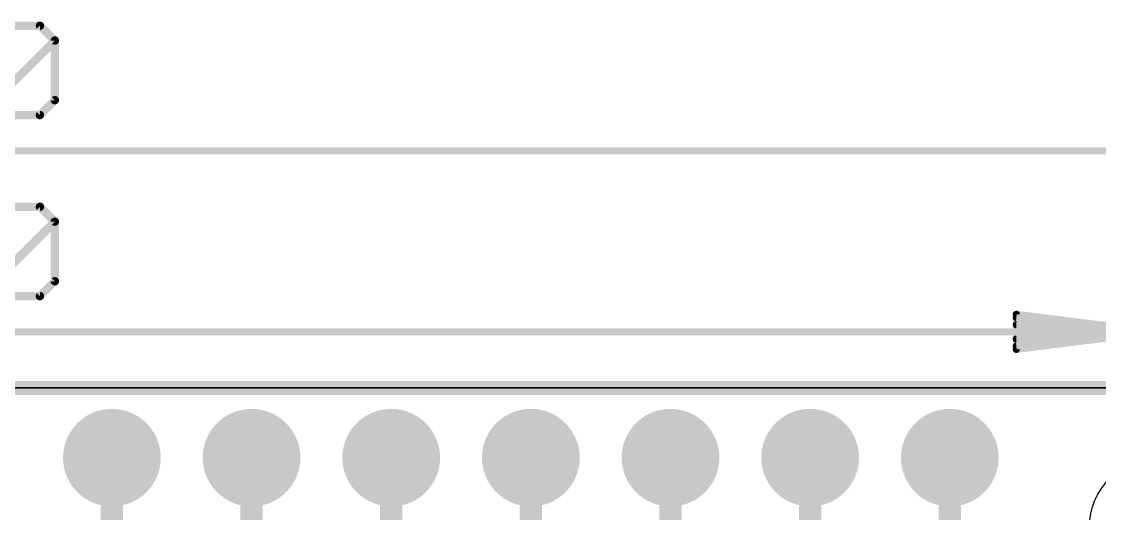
# Model space of a CAD drawing. Extents: x -8.6 to 58.7, y -9 to 29.5.
# Drawn here: x 27.57 to 47.17, y 20.57 to 29.53 of the extents above; entities that cross this region are included whole.
import ezdxf

# ---------------------------------------------------------------- set-up
doc = ezdxf.new("R2010")
doc.units = 0
for name, color, linetype in [('1', 12, 'CONTINUOUS'), ('16', 5, 'CONTINUOUS'), ('17', 110, 'CONTINUOUS'), ('20', 4, 'CONTINUOUS'), ('47', 253, 'CONTINUOUS')]:
    doc.layers.add(name, color=color, linetype=linetype)

# ---------------------------------------------------------------- blocks, each defined once
blk = doc.blocks.new('ROUNDP')
at = {"const_width": 0.5}
blk.add_lwpolyline([(0, -0.25, 1), (0, 0.25, 1), (0, -0.25)], format="xyb", dxfattribs=at)

msp = doc.modelspace()

# ---------------------------------------------------------------- linework, layer by layer
at = {"layer": '1', "const_width": 0.254}
msp.add_lwpolyline([(50.8, 22.86), (0, 22.86)], dxfattribs=at)
at = {"layer": '16'}
for points, const_width in [([(50.8, 22.86), (0, 22.86)], 0.254), ([(29.21, 19.05), (29.21, 21.59)], 0.4064), ([(31.75, 19.05), (31.75, 21.59)], 0.4064), ([(34.29, 19.05), (34.29, 21.59)], 0.4064), ([(36.83, 19.05), (36.83, 21.59)], 0.4064), ([(39.37, 21.59), (39.37, 19.05)], 0.4064), ([(41.91, 21.59), (41.91, 19.05)], 0.4064), ([(44.45, 21.59), (44.45, 19.05)], 0.4064)]:
    msp.add_lwpolyline(points, dxfattribs=dict(at, const_width=const_width))
at = {"layer": '16', "const_width": 0.2032}
for points in [[(29.3116, 21.59, 1), (29.1084, 21.59)], [(31.8516, 21.59, 1), (31.6484, 21.59)], [(34.3916, 21.59, 1), (34.1884, 21.59)], [(36.9316, 21.59, 1), (36.7284, 21.59)], [(39.4716, 21.59, 1), (39.2684, 21.59)], [(42.0116, 21.59, 1), (41.8084, 21.59)], [(44.5516, 21.59, 1), (44.3484, 21.59)]]:
    msp.add_lwpolyline(points, format="xyb", dxfattribs=at)
at = {"layer": '20'}
for p, q in [((2.54, 22.86), (48.26, 22.86)), ((48.26, 22.86), (2.54, 22.86))]:
    msp.add_line(p, q, dxfattribs=at)
msp.add_circle((48.26, 20.32), 1.27, dxfattribs=at)
at = {"layer": '47'}
for points, const_width in [([(27.3589, 29.4557), (27.9012, 29.4557)], 0.1524), ([(27.9012, 29.4557), (28.1724, 29.1845)], 0.1524), ([(27.0877, 28.0999), (28.1724, 29.1845)], 0.1524), ([(28.1724, 29.1845), (28.1724, 28.0999)], 0.1524), ([(28.1724, 28.0999), (27.9012, 27.8287)], 0.1524), ([(27.9012, 27.8287), (27.3589, 27.8287)], 0.1524), ([(0.065, 27.178), (50.735, 27.178)], 0.13), ([(27.3589, 26.1586), (27.9012, 26.1586)], 0.1524), ([(27.9012, 26.1586), (28.1724, 25.8874)], 0.1524), ([(27.0877, 24.8028), (28.1724, 25.8874)], 0.1524), ([(28.1724, 25.8874), (28.1724, 24.8028)], 0.1524), ([(28.1724, 24.8028), (27.9012, 24.5316)], 0.1524), ([(27.9012, 24.5316), (27.3589, 24.5316)], 0.1524), ([(48.195, 23.8809), (45.66, 24.2002)], 0.13), ([(45.66, 24.2002), (45.66, 23.5617)], 0.13), ([(48.195, 23.8809), (45.66, 24.1409)], 0.13), ([(2.605, 23.8809), (48.195, 23.8809)], 0.13), ([(48.195, 23.8809), (45.66, 24.0109)], 0.13), ([(45.66, 23.5617), (48.195, 23.8809)], 0.13), ([(45.66, 23.7509), (48.195, 23.8809)], 0.13), ([(45.66, 23.6209), (48.195, 23.8809)], 0.13), ([(20.955, 22.86), (58.592, 22.86)], 0.13)]:
    msp.add_lwpolyline(points, dxfattribs=dict(at, const_width=const_width))
for points, const_width in [([(27.9281, 29.4826, 1), (27.8743, 29.4287)], 0.0762), ([(27.9012, 29.4176, 1), (27.9012, 29.4938)], 0.0762), ([(28.2105, 29.1845, 1), (28.1343, 29.1845)], 0.0762), ([(28.1993, 29.1576, 1), (28.1454, 29.2115)], 0.0762), ([(28.1454, 29.1576, 1), (28.1993, 29.2115)], 0.0762), ([(28.1343, 28.0999, 1), (28.2105, 28.0999)], 0.0762), ([(28.1993, 28.0729, 1), (28.1454, 28.1268)], 0.0762), ([(27.8743, 27.8556, 1), (27.9281, 27.8018)], 0.0762), ([(27.9012, 27.7906, 1), (27.9012, 27.8668)], 0.0762), ([(27.9281, 26.1855, 1), (27.8743, 26.1317)], 0.0762), ([(27.9012, 26.1205, 1), (27.9012, 26.1967)], 0.0762), ([(28.2105, 25.8874, 1), (28.1343, 25.8874)], 0.0762), ([(28.1993, 25.8605, 1), (28.1454, 25.9144)], 0.0762), ([(28.1454, 25.8605, 1), (28.1993, 25.9144)], 0.0762), ([(28.1343, 24.8028, 1), (28.2105, 24.8028)], 0.0762), ([(28.1993, 24.7758, 1), (28.1454, 24.8297)], 0.0762), ([(27.8743, 24.5586, 1), (27.9281, 24.5047)], 0.0762), ([(27.9012, 24.4935, 1), (27.9012, 24.5697)], 0.0762), ([(45.6641, 24.2324, 1), (45.6559, 24.1679)], 0.065), ([(45.6925, 24.2002, 1), (45.6275, 24.2002)], 0.065), ([(45.6633, 24.1732, 1), (45.6567, 24.1086)], 0.065), ([(45.6617, 24.0434, 1), (45.6583, 23.9785)], 0.065), ([(45.6583, 23.7834, 1), (45.6617, 23.7185)], 0.065), ([(45.6567, 23.6532, 1), (45.6633, 23.5886)], 0.065), ([(45.6559, 23.5939, 1), (45.6641, 23.5294)], 0.065), ([(45.6275, 23.5617, 1), (45.6925, 23.5617)], 0.065)]:
    msp.add_lwpolyline(points, format="xyb", dxfattribs=dict(at, const_width=const_width))

# ---------------------------------------------------------------- block references
at = {"layer": '17', "xscale": 1.778, "yscale": 1.778}
for p in [(29.21, 21.59), (29.21, 21.59), (31.75, 21.59), (31.75, 21.59), (34.29, 21.59), (34.29, 21.59), (36.83, 21.59), (36.83, 21.59), (39.37, 21.59), (39.37, 21.59), (41.91, 21.59), (41.91, 21.59), (44.45, 21.59), (44.45, 21.59)]:
    msp.add_blockref('ROUNDP', p, dxfattribs=at)

doc.saveas('drawing.dxf')
